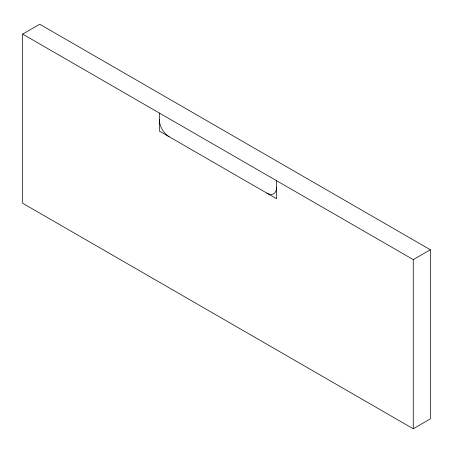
<?xml version="1.0" encoding="UTF-8"?>
<svg xmlns="http://www.w3.org/2000/svg" width="453" height="453" viewBox="0 0 453 453"><rect width="100%" height="100%" fill="white"/><g stroke="black" fill="none" stroke-linecap="round" stroke-linejoin="round"><path stroke-width="0.68" d="M22.65 34.105L39.739 24.235L430.35 249.756L430.35 418.895L413.261 428.765L22.65 203.244L22.65 34.105L413.261 259.62L430.35 249.756M413.261 259.62L413.261 428.765M276.545 180.69L276.545 198.731L159.365 131.076L159.365 113.035M169.128 136.715A13.811 7.973 60 0 1 159.365 119.802M276.545 187.457A13.811 7.973 60 0 1 266.783 193.097"/></g></svg>
